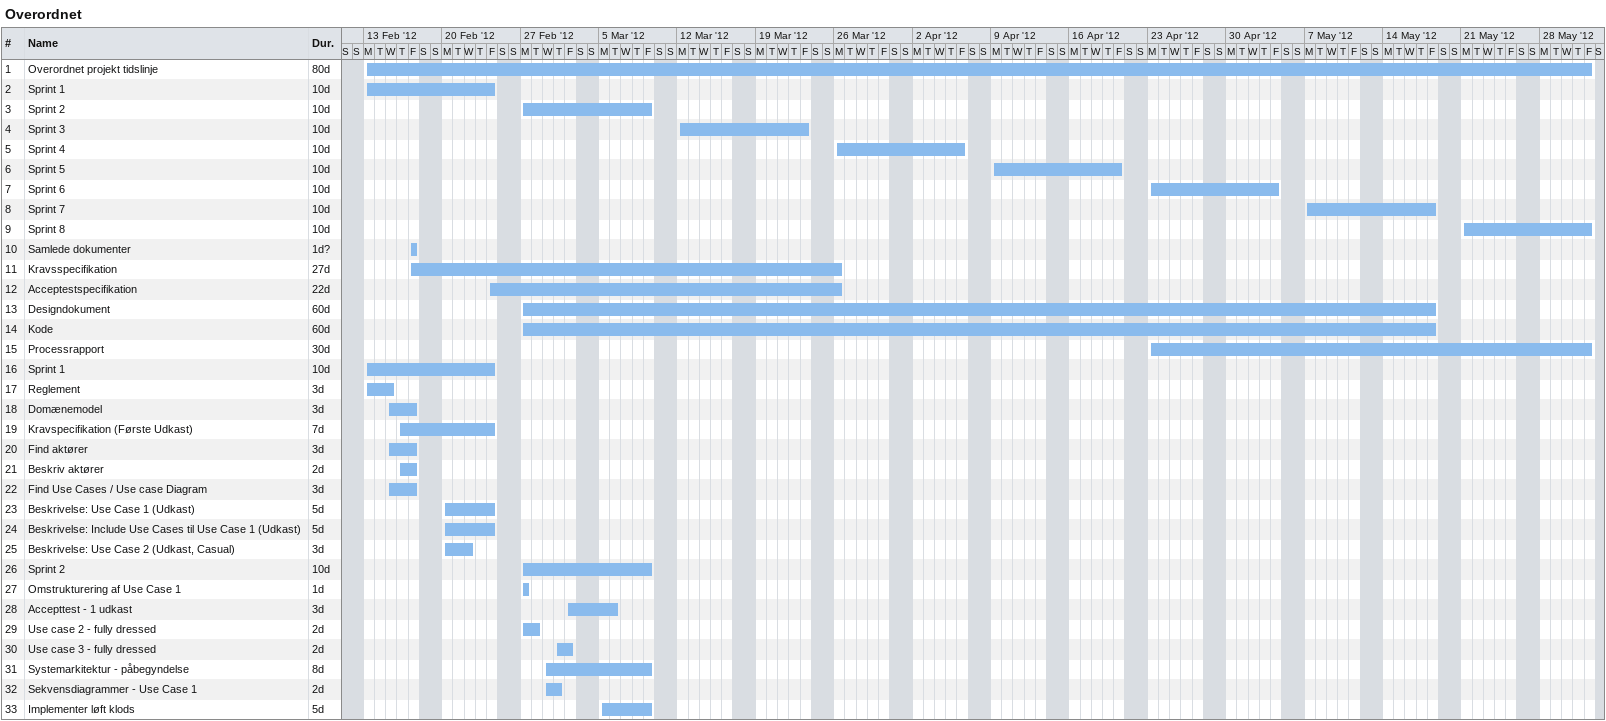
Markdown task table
Overordnet

| ID | Task | Duration | Start | Finish |
|---|---|---|---|---|
| 1 | Overordnet projekt tidslinje | 80d | 2012-02-13 | 2012-06-01 |
| 2 | Sprint 1 | 10d | 2012-02-13 | 2012-02-24 |
| 3 | Sprint 2 | 10d | 2012-02-27 | 2012-03-09 |
| 4 | Sprint 3 | 10d | 2012-03-12 | 2012-03-23 |
| 5 | Sprint 4 | 10d | 2012-03-26 | 2012-04-06 |
| 6 | Sprint 5 | 10d | 2012-04-09 | 2012-04-20 |
| 7 | Sprint 6 | 10d | 2012-04-23 | 2012-05-04 |
| 8 | Sprint 7 | 10d | 2012-05-07 | 2012-05-18 |
| 9 | Sprint 8 | 10d | 2012-05-21 | 2012-06-01 |
| 10 | Samlede dokumenter | 1d? | 2012-02-17 | 2012-02-17 |
| 11 | Kravsspecifikation | 27d | 2012-02-17 | 2012-03-26 |
| 12 | Acceptestspecifikation | 22d | 2012-02-24 | 2012-03-26 |
| 13 | Designdokument | 60d | 2012-02-27 | 2012-05-18 |
| 14 | Kode | 60d | 2012-02-27 | 2012-05-18 |
| 15 | Processrapport | 30d | 2012-04-23 | 2012-06-01 |
| 16 | Sprint 1 | 10d | 2012-02-13 | 2012-02-24 |
| 17 | Reglement | 3d | 2012-02-13 | 2012-02-15 |
| 18 | Domænemodel | 3d | 2012-02-15 | 2012-02-17 |
| 19 | Kravspecifikation (Første Udkast) | 7d | 2012-02-16 | 2012-02-24 |
| 20 | Find aktører | 3d | 2012-02-15 | 2012-02-17 |
| 21 | Beskriv aktører | 2d | 2012-02-16 | 2012-02-17 |
| 22 | Find Use Cases / Use case Diagram | 3d | 2012-02-15 | 2012-02-17 |
| 23 | Beskrivelse: Use Case 1 (Udkast) | 5d | 2012-02-20 | 2012-02-24 |
| 24 | Beskrivelse: Include Use Cases til Use Case 1 (Udkast) | 5d | 2012-02-20 | 2012-02-24 |
| 25 | Beskrivelse: Use Case 2 (Udkast, Casual) | 3d | 2012-02-20 | 2012-02-22 |
| 26 | Sprint 2 | 10d | 2012-02-27 | 2012-03-09 |
| 27 | Omstrukturering af Use Case 1 | 1d | 2012-02-27 | 2012-02-27 |
| 28 | Accepttest - 1 udkast | 3d | 2012-03-02 | 2012-03-06 |
| 29 | Use case 2 - fully dressed | 2d | 2012-02-27 | 2012-02-28 |
| 30 | Use case 3 - fully dressed | 2d | 2012-03-01 | 2012-03-02 |
| 31 | Systemarkitektur - påbegyndelse | 8d | 2012-02-29 | 2012-03-09 |
| 32 | Sekvensdiagrammer - Use Case 1 | 2d | 2012-02-29 | 2012-03-01 |
| 33 | Implementer løft klods | 5d | 2012-03-05 | 2012-03-09 |
